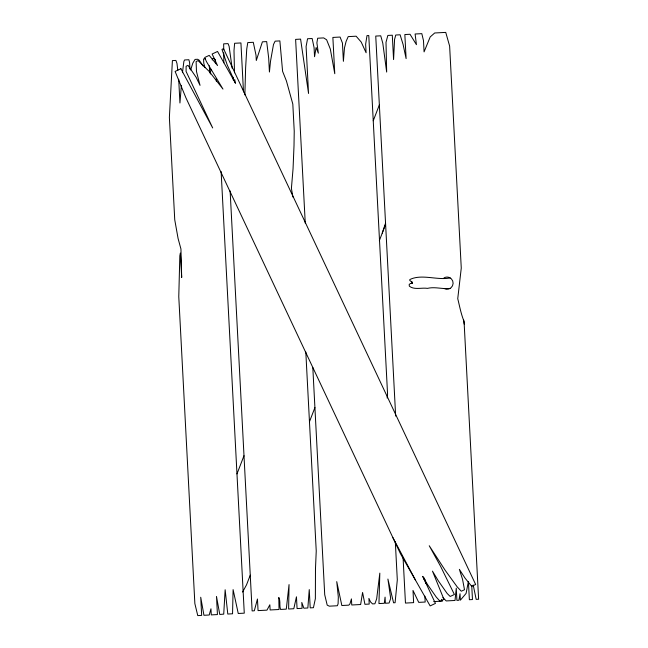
<?xml version="1.0" encoding="UTF-8"?>
<svg xmlns="http://www.w3.org/2000/svg" width="648" height="648" viewBox="0 0 648 648"><rect width="100%" height="100%" fill="white"/><g stroke="black" fill="none" stroke-linecap="round" stroke-linejoin="round"><path stroke-width="0.97" d="M244.863 94.908L245.616 67.87L246.742 49.046L247.771 42.59L253.287 42.298L256.017 55.202L256.3 60.483L262.408 41.82L266.684 41.602L268.685 58.101L269.422 72.025L270.491 61.366L273.488 44.493L275.133 41.156L279.871 40.905L282.593 71.329L286.424 80.968L292.815 104.069L294.233 131.179L294.014 145.581L293.05 168.772L291.406 188.374L292.912 197.041M450.101 288.457C442.406 289.332 435.035 286.538 427.469 288.368C421.686 287.437 414.307 290.158 409.342 286.173L409.171 284.529L410.208 283.63L412.42 283.176L412.46 282.18L409.836 280.592L409.803 279.563C421.613 273.65 437.497 280.576 450.149 277.919M181.375 85.374L179.942 103L178.702 79.234M387.164 398.026L387.561 394.016L368.777 35.543L366.987 35.64L365.642 44.242L366.096 52.747L361.211 42.055L356.125 36.207L348.195 36.62L346.081 41.48L344.461 47.984L343.399 61.325L342.436 43.035L340.087 37.049L332.87 37.43L334.773 73.718L330.31 48.997L326.624 39.795L323.676 37.908L317.674 38.224L316.888 42.849L318.354 53.152L316.111 47.474L314.555 56.724L314.069 47.579L312.15 38.516L307.557 38.75L306.091 46.535L308.553 93.482L300.591 39.115L295.618 39.382L305.249 223.155M210.357 73.985L210.884 69.223M182.444 72.681L183.886 61.39L184.575 59.964L188.868 59.738L189.597 62.492L189.945 69.077M190.682 69.984L192.756 63.261L195.056 59.413L197.64 59.276L199.195 60.207L203.14 66.015M382.239 233.126L385.544 223.139M236.974 473.923L243.996 455.722M373.24 120.771L379.355 104.936M250.258 575.173L246.515 584.861L242.603 592.045M309.461 421.735L314.928 407.576M379.331 240.667L385.617 224.386M212.212 59.924L212.973 58.474L214.456 58.393M411.318 283.403L411.845 282.463M205.392 58.871L203.561 58.968L203.78 63.212L204.93 67.586M433.698 601.587L442.454 601.125L441.49 599.351M443.961 288.433L444.002 288.457A6.107 6.107 0 0 0 451.364 278.859L450.101 277.887A6.107 6.107 0 0 0 444.002 277.887M442.916 597.586L446.213 600.931L455.018 600.469L456.265 588.173L456.905 600.372L458.946 600.267L460.031 593.73L460.372 600.186L466.09 593.414L468.415 581.426L469.371 599.716L472.473 599.554L471.736 585.492M411.269 281.75L412.42 283.176M392.81 537.476L415.295 579.798M473.202 585.014L476.191 599.36L478.621 599.23L464.065 321.449C461.028 314.013 459.675 306.455 457.747 298.663L461.263 268.061L449.631 46.097L445.751 32.4L434.711 32.975L430.199 36.928L424.075 51.88L423.484 40.613L421.816 33.655L415.109 34.004L416.429 44.672L410.03 34.271L404.846 34.547L406.11 58.628L403.088 44.461L400.108 34.79L395.75 35.024L394.567 39.423L393.579 59.592L392.299 35.203L387.844 35.438L386.006 42.282L386.67 72.058L382.79 43.165L380.741 35.81L375.743 36.069L395.661 416.089M424.942 579.369L425.615 583.273M463.595 319.756L464.203 324.113M177.819 70.332L176.969 63.407L175.916 60.418L172.4 60.604L169.379 117.418L174.741 219.777L178.095 238.537L180.946 249.002L181.683 277.441L180.403 253.052L179.828 255.782L178.775 296.679L194.862 603.604L197.762 615.6L201.674 615.398L200.718 597.245L203.942 615.276L209.239 615.001L210.956 608.796L211.28 614.895L217.436 614.571L216.489 596.427L219.761 614.45L223.722 614.126L225.148 589.753L227.788 614.029L232.551 613.778L233.102 589.607L238.253 613.478L244.272 613.162L221.122 171.542M232.138 68.129L229.109 46.3L228.047 43.627L223.665 43.853L223.722 49.839M233.061 77.177L233.369 80.19M423.889 577.449L423.995 579.417M424.869 596.136L425.177 602.033L418.721 602.373L412.995 590.441L413.627 602.64L405.462 603.069L403.072 557.588M395.304 541.655L397.305 579.887L395.094 602.721L393.571 602.802L387.901 579.045L390.687 598.46L389.084 603.037L385.382 603.231L385.066 597.132L384.313 603.288L378.95 603.563L379.825 573.115L376.674 598.801L374.892 603.782L372.56 603.904L370.494 601.879L368.906 598.404L369.206 604.074L364.921 604.301L362.58 592.475L360.636 604.527L351.751 604.989L351.435 598.898L349.952 603.863L348.818 605.143L341.836 605.515L336.741 581.629L338.321 597.075L338.078 603.863L337.333 605.75L329.281 606.172L327.191 605.111L324.721 594.743L312.814 367.497M305.807 351.986L316.24 551.019L315.479 568.766L315.365 598.703L313.43 607.702L310.206 607.873L309.25 589.583L307.849 607.994L303.863 608.205L301.798 602.462L302.106 608.294L297.067 608.561L296.452 596.816L293.795 608.731L288.627 609.007L289.049 584.585L286.286 609.128L280.544 609.428C279.118 605.507 280.778 601.32 278.802 597.472L279.037 609.509L270.119 609.971L269.843 604.754L266.968 610.141L258.058 610.602L257.45 599.003L254.316 610.805L252.129 610.918L230.121 190.925M243.494 91.935L240.926 42.946L234.625 43.278L234.001 50.528L234.495 72.835M234.851 79.745L235.013 82.709M215.249 59.365L215.46 63.415M216.254 78.53L216.408 81.599M209.304 65.796L209.677 72.795M223.746 52.836L223.835 62.824M180.889 68.712L175.106 71.434L185.879 97.718L400.44 553.692L430.142 605.912L435.448 603.41L422.715 576.364L427.567 584.609L436.234 597.051L440.049 601.247L443.961 599.408L432.467 571.131L438.307 580.827L447.177 593.495L450.198 596.468L454.386 594.5L440.64 566.425L429.235 545.738L445.184 570.313L457.213 586.91L461.295 591.243L464.503 589.737L462.526 579.255L459.359 569.341L465.021 578.089L471.728 586.343L475.656 584.488L223.511 48.657L221.997 49.37L227.124 64.743L235.597 83.446L217.542 51.467L212.123 54.019L217.542 65.537L209.191 55.396L204.695 57.51L206.404 61.544L222.977 89.084L209.223 71.458L198.077 60.62L196.117 61.544L196.466 71.458L200.038 85.366L196.117 77.242L188.017 65.359L186.098 66.258L186.098 71.458L212.69 127.964L180.889 68.712"/></g></svg>
